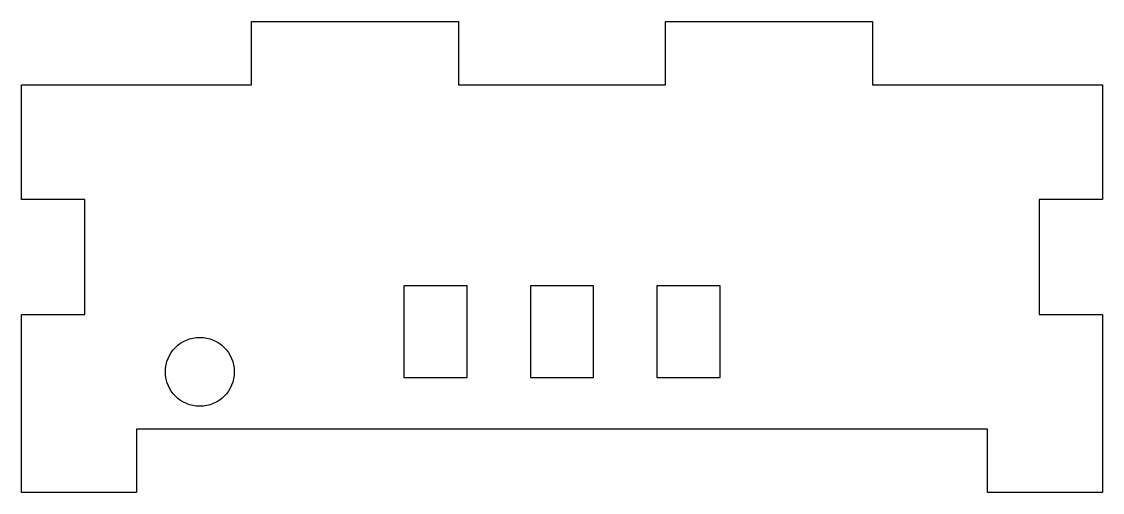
# Model space of a CAD drawing. Header units: millimetres. Extents: x -47 to 47, y 2 to 43.
import ezdxf

# ---------------------------------------------------------------- set-up
doc = ezdxf.new("R2010")
doc.units = ezdxf.units.MM
doc.layers.get('0').update_dxf_attribs({"linetype": 'CONTINUOUS'})

msp = doc.modelspace()

# ---------------------------------------------------------------- linework, layer by layer
for points in [[(37, 7.5), (-37, 7.5), (-37, 2), (-47, 2), (-47, 17.5), (-41.5, 17.5), (-41.5, 27.5), (-47, 27.5), (-47, 37.5), (-27, 37.5), (-27, 43), (-9, 43), (-9, 37.5), (9, 37.5), (9, 43), (27, 43), (27, 37.5), (47, 37.5), (47, 27.5), (41.5, 27.5), (41.5, 17.5), (47, 17.5), (47, 2), (37, 2)], [(-8.25, 12), (-8.25, 20), (-13.75, 20), (-13.75, 12)], [(2.75, 12), (2.75, 20), (-2.75, 20), (-2.75, 12)], [(13.75, 12), (13.75, 20), (8.25, 20), (8.25, 12)]]:
    msp.add_lwpolyline(points, close=True)
msp.add_circle((-31.5, 12.5), 3)

doc.saveas('drawing.dxf')
